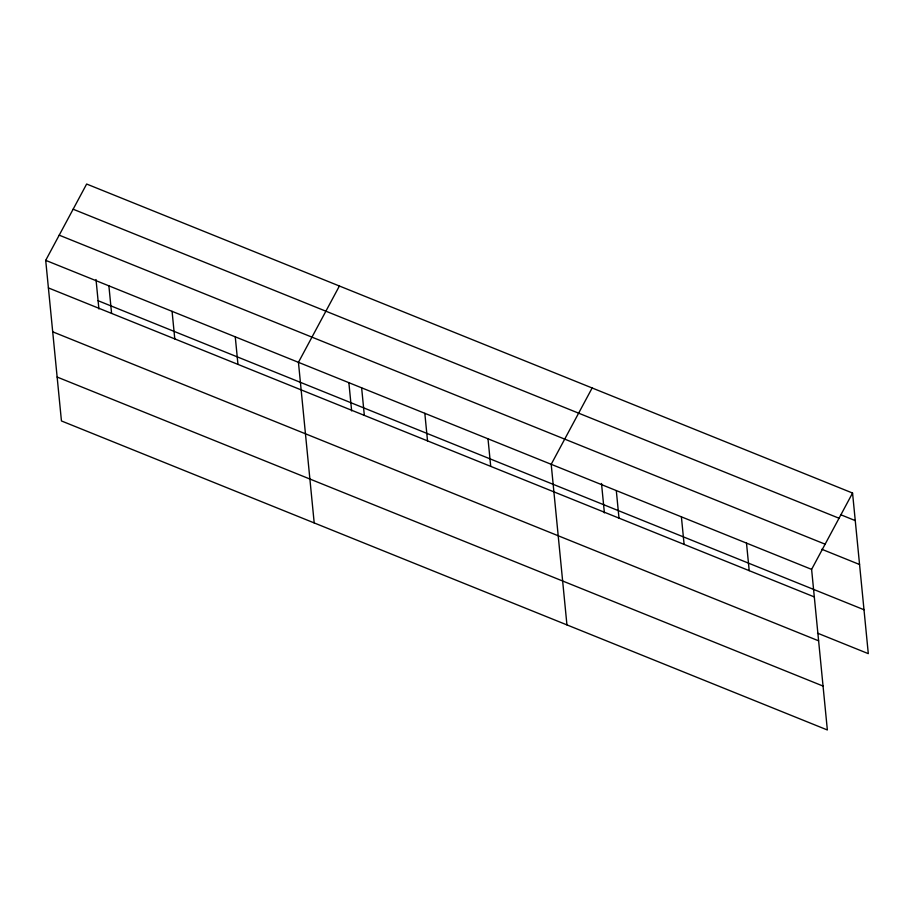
<?xml version="1.0" encoding="UTF-8"?>
<svg xmlns="http://www.w3.org/2000/svg" width="914" height="914" viewBox="0 0 914 914"><rect width="100%" height="100%" fill="white"/><g stroke="black" fill="none" stroke-linecap="round" stroke-linejoin="round"><path stroke-width="1.37" d="M852.556 493.046L811.609 569.376L827.353 729.966L61.444 420.954L45.7 260.353L86.647 184.034L852.556 493.046L868.3 653.647L817.516 633.151M339.402 286.013L298.444 362.332L314.199 522.922M592.146 387.982L551.199 464.312L566.943 624.902M840.937 514.822L855.253 520.603M73.131 209.215L839.041 518.238M59.216 235.172L825.114 544.184M821.8 549.268L859.56 564.509M45.7 260.353L811.609 569.376M98.095 300.717L863.993 609.741M48.396 287.91L814.305 596.922M52.704 331.816L818.613 640.828M57.136 377.048L823.046 686.06M746.498 543.11L749.206 570.656M681.398 516.844L684.106 544.39M616.299 490.578L618.995 518.124M601.503 483.472L604.394 512.903M488.007 438.811L490.715 466.369M424.827 413.322L427.524 440.879M361.636 387.822L364.332 415.379M348.897 382.909L351.65 410.934M235.264 336.843L237.96 364.389M172.072 311.343L174.78 338.9M108.892 285.853L111.588 313.411M96.016 279.524L98.895 308.955"/></g></svg>
